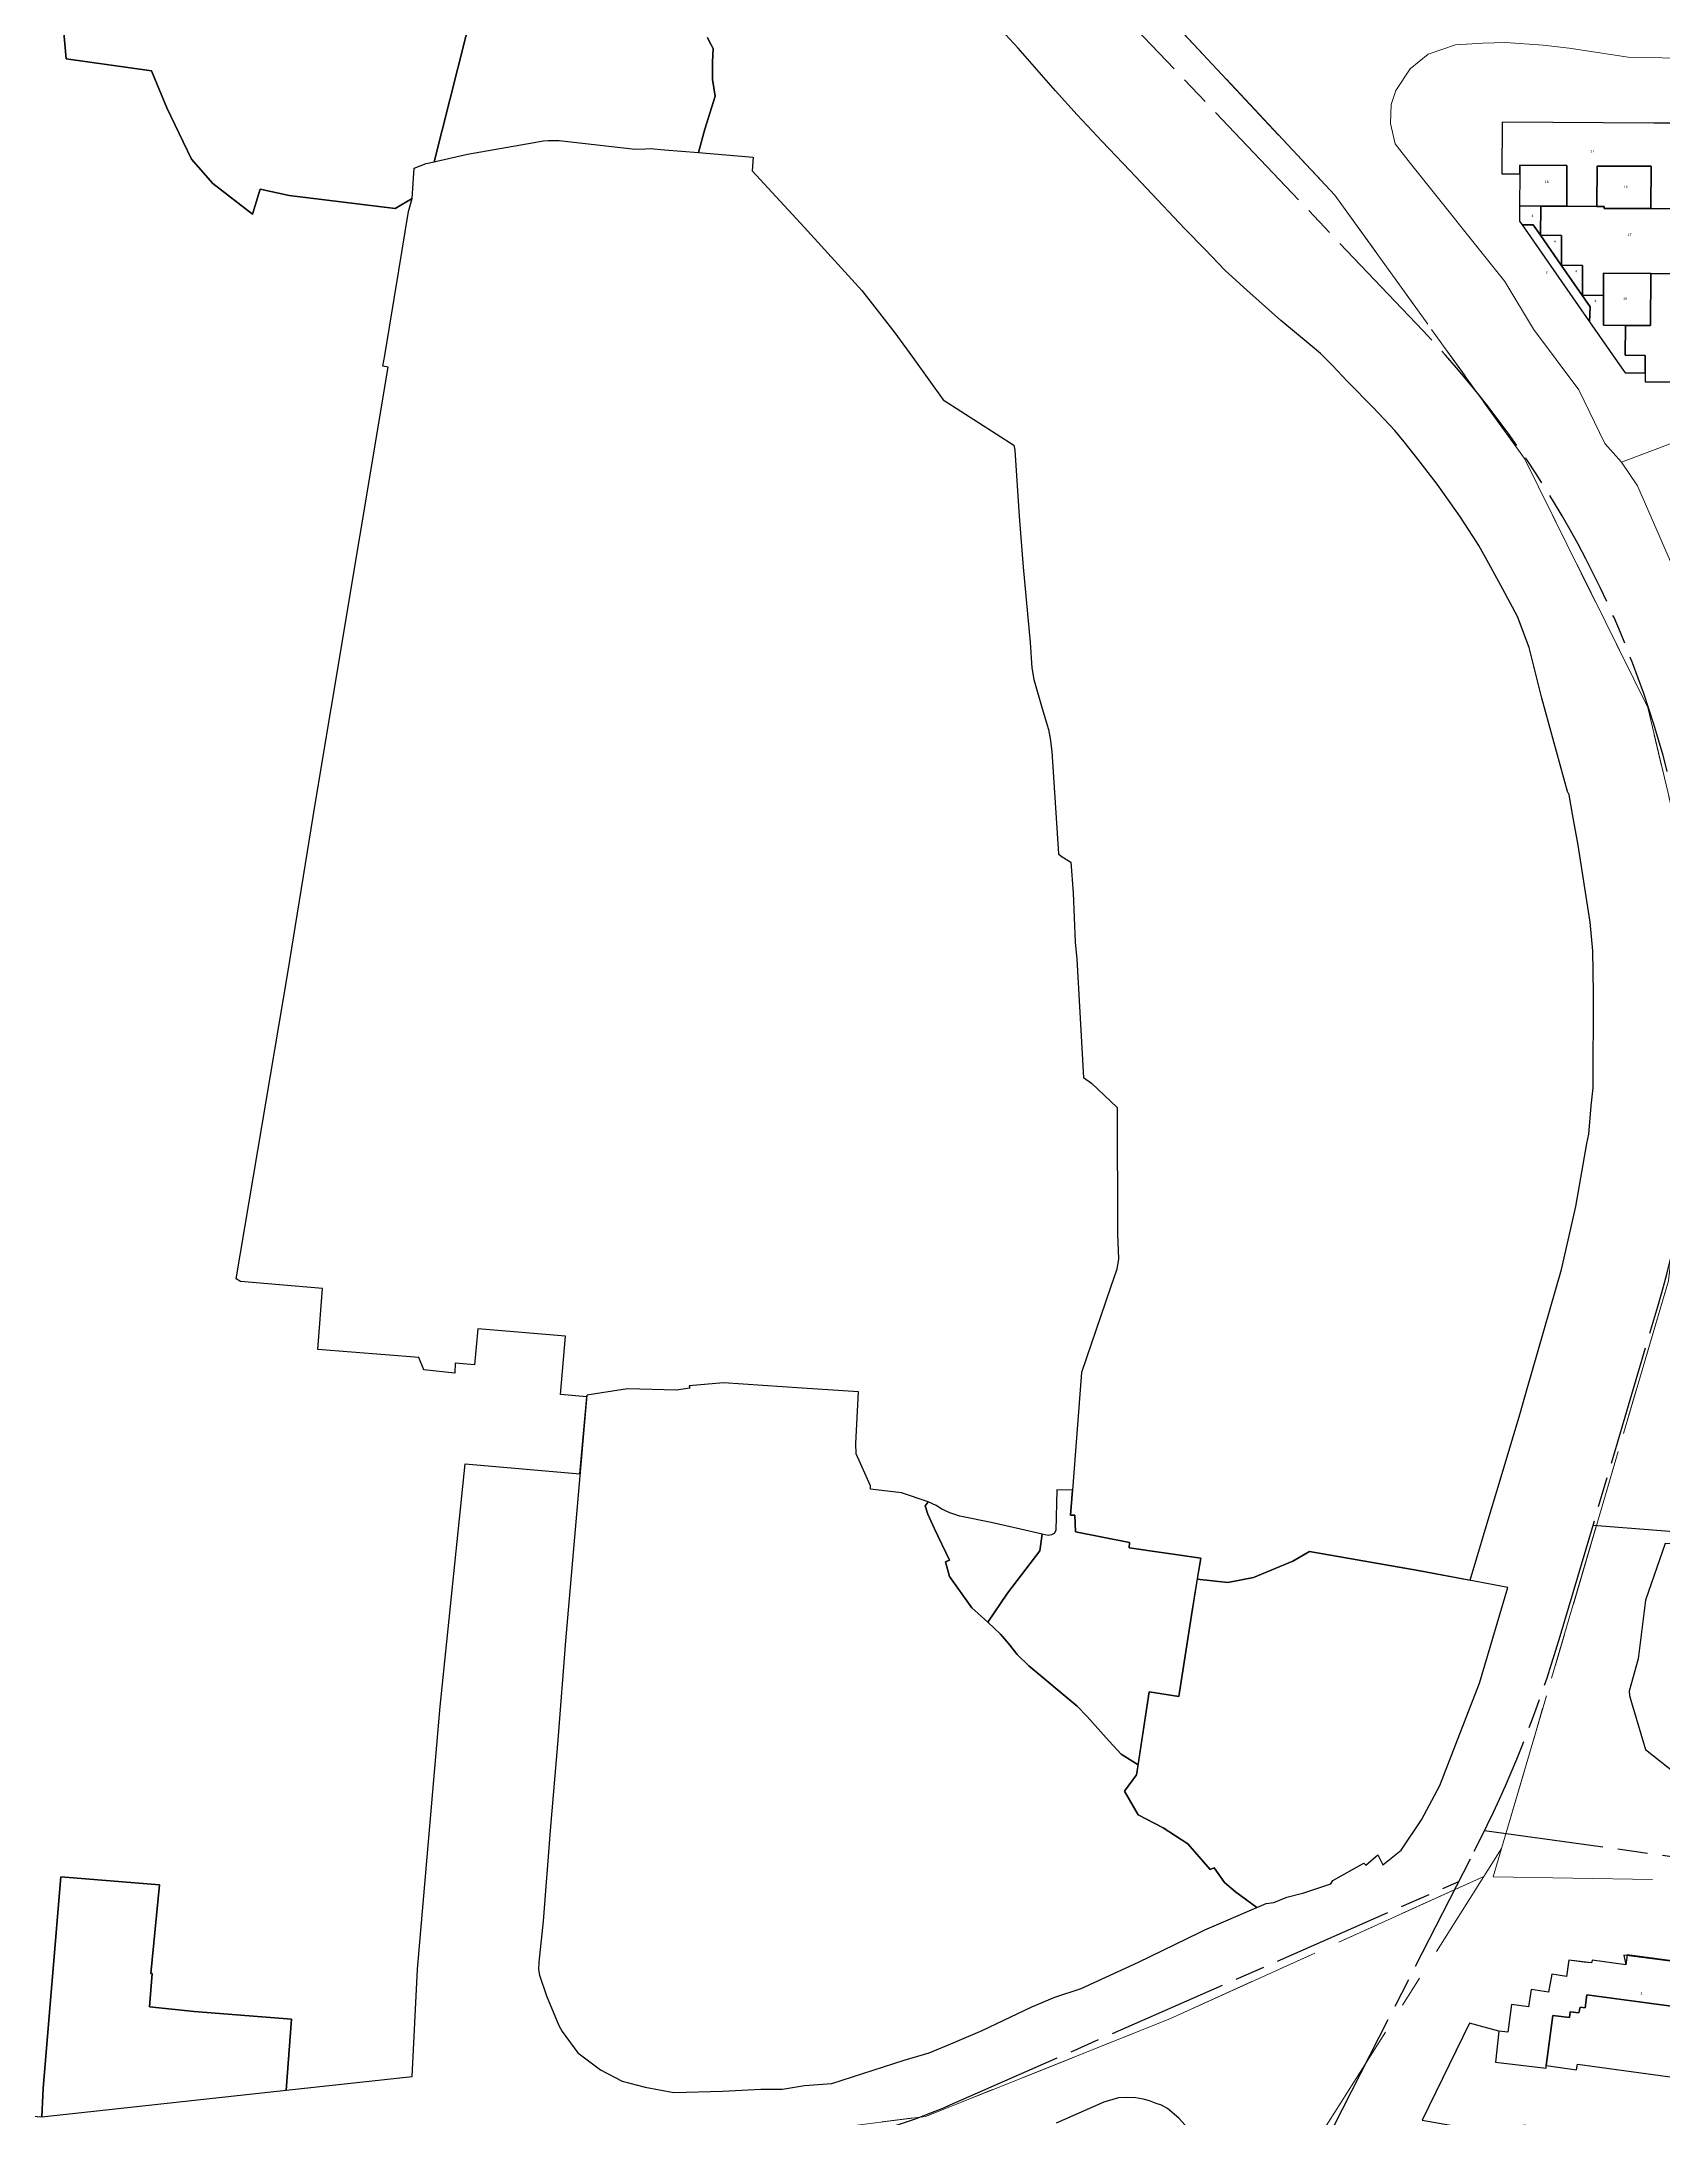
# Model space of a CAD drawing. Header units: millimetres. Extents: x 125232 to 134072, y 142885 to 152835.
# Drawn here: x 128651.7 to 128975.3, y 147218.8 to 147633 of the extents above; entities that cross this region are included whole.
import ezdxf
from ezdxf.enums import TextEntityAlignment as Align

# ---------------------------------------------------------------- set-up
doc = ezdxf.new("R2010")
doc.units = ezdxf.units.MM
doc.linetypes.add('ACAD_ISO08W100', pattern=[36, 24, -3, 6, -3])
doc.linetypes.add('CENTER', pattern=[50.8, 31.75, -6.35, 6.35, -6.35])
for name, color, linetype in [('buildings', 7, 'Continuous'), ('commerce', 10, 'Continuous'), ('commerce & office', 242, 'Continuous'), ('commerce and residence', 32, 'Continuous'), ('green & plaza', 80, 'Continuous'), ('layers', 7, 'Continuous'), ('residence', 2, 'Continuous'), ('residence-bad', 41, 'Continuous'), ('Sports', 81, 'Continuous'), ('villadom', 51, 'Continuous'), ('老城北中心线', 7, 'ACAD_ISO08W100')]:
    doc.layers.add(name, color=color, linetype=linetype)
for name, color, linetype, lineweight in [('government', 221, 'Continuous', 0), ('municipal utilities', 151, 'Continuous', 0), ('super block', 6, 'CENTER', 0)]:
    doc.layers.add(name, color=color, linetype=linetype, lineweight=lineweight)
doc.styles.add('层数', font='', dxfattribs={"height": 2})
doc.styles.get('层数').set_extended_font_data('FangSong_GB2312')

msp = doc.modelspace()

# ---------------------------------------------------------------- linework, layer by layer
at = {"layer": 'buildings', "linetype": 'Continuous', "flags": 128}
for points in [[(128981.8, 147616.69), (128973.36, 147616.73), (128943.08, 147616.89), (128943.02, 147606.64), (128946.62, 147606.62), (128946.63, 147608.35), (128956.03, 147608.3), (128955.99, 147600.15), (128961.99, 147600.12), (128962.03, 147608.17), (128972.83, 147608.12), (128972.78, 147599.67), (128981.72, 147599.62), (128981.76, 147607.76)], [(128956.03, 147608.3), (128946.63, 147608.35), (128946.62, 147606.62), (128946.59, 147600.2), (128950.79, 147600.18), (128955.99, 147600.15)], [(128972.83, 147608.12), (128962.03, 147608.17), (128961.99, 147600.12), (128963.42, 147600.11), (128963.42, 147599.71), (128972.78, 147599.67)], [(128950.79, 147600.18), (128946.59, 147600.2), (128946.57, 147597.19), (128947.11, 147596.42), (128949.29, 147596.41), (128950.72, 147594.36), (128950.76, 147594.36)], [(128981.72, 147599.62), (128972.78, 147599.67), (128963.42, 147599.71), (128963.42, 147600.11), (128961.99, 147600.12), (128955.99, 147600.15), (128950.79, 147600.18), (128950.76, 147594.36), (128954.96, 147594.34), (128954.93, 147588.38), (128959.13, 147588.36), (128959.1, 147582.4), (128963.33, 147582.38), (128963.35, 147586.78), (128972.75, 147586.73), (128981.65, 147586.69)], [(128954.88, 147588.38), (128950.72, 147594.36), (128949.29, 147596.41), (128947.11, 147596.42), (128960.55, 147577.11), (128960.66, 147580.08)], [(128954.96, 147594.34), (128950.76, 147594.36), (128950.72, 147594.36), (128954.88, 147588.38), (128954.93, 147588.38)], [(128967.68, 147576.39), (128963.3, 147576.41), (128963.33, 147582.38), (128959.1, 147582.4), (128959.13, 147588.36), (128954.93, 147588.38), (128954.88, 147588.38), (128960.66, 147580.08), (128960.55, 147577.11), (128966.52, 147568.55), (128967.63, 147566.94), (128968.29, 147566.94), (128971.62, 147566.92), (128971.64, 147570.41), (128967.65, 147570.43)], [(128972.75, 147586.73), (128963.35, 147586.78), (128963.33, 147582.38), (128963.3, 147576.41), (128967.68, 147576.39), (128972.7, 147576.37)], [(128981.65, 147586.69), (128972.75, 147586.73), (128972.7, 147576.37), (128967.68, 147576.39), (128967.65, 147570.43), (128971.64, 147570.41), (128971.62, 147566.92), (128971.61, 147565.15), (128981.07, 147565.11), (128981.12, 147576.32), (128981.6, 147576.32)], [(128953.23, 147239.38), (128951.91, 147229.36), (128957.95, 147228.54), (128958.1, 147229.65), (129016.07, 147221.7), (129017.53, 147232.91), (129010.07, 147233.78), (129009.52, 147229.34), (128999.65, 147230.68), (129000.22, 147235.14), (129000.22, 147235.14), (128992.76, 147236.18), (128992.62, 147235.16), (128987.83, 147235.83), (128987.96, 147237.1), (128986.94, 147237.24), (128987.28, 147239.79), (128959.99, 147243.46), (128959.65, 147240.86), (128958.63, 147241), (128958.43, 147239.86), (128956.68, 147240.08), (128956.53, 147238.97), (128953.23, 147239.38)]]:
    msp.add_lwpolyline(points, close=True, dxfattribs=at)
msp.add_lwpolyline([(128978.93, 147250), (128968.03, 147251.45), (128967.77, 147249.47), (128961.06, 147250.36), (128960.97, 147250), (128960.92, 147249.85), (128959.46, 147250), (128956.38, 147250.36), (128956.33, 147250), (128955.93, 147247.13), (128952.99, 147247.56), (128952.37, 147244), (128948.92, 147244.55), (128948.35, 147241.09), (128944.98, 147241.53), (128944.24, 147236.02), (128942.46, 147236.24), (128942.46, 147236.24), (128941.74, 147230.05), (128951.85, 147228.86), (128951.91, 147229.36), (128953.23, 147239.38), (128956.53, 147238.97), (128956.68, 147240.08), (128958.43, 147239.86), (128958.63, 147241), (128959.65, 147240.86), (128959.99, 147243.46), (128987.28, 147239.79)], dxfattribs=at)
at = {"layer": 'commerce'}
for points in [[(128739.52, 147646.42), (128730.05, 147609.02), (128730.58, 147609.14), (128736.73, 147610.5), (128750, 147612.85), (128751.77, 147613.19), (128752.8, 147613.23), (128755, 147613.25), (128770.13, 147611.53), (128772.15, 147611.6), (128773.15, 147611.66), (128775.98, 147611.41), (128782.77, 147610.86), (128784.04, 147615.5), (128786.1, 147622.12), (128785.57, 147625.42), (128785.55, 147628.88), (128785.68, 147631.58), (128785, 147632.94), (128784.58, 147633.8)], [(128881.07, 147216.16), (128878.59, 147218.87), (128876.36, 147220.83), (128875.13, 147221.46), (128874.06, 147221.79), (128872.77, 147222.34), (128871.51, 147222.69), (128870.02, 147222.9), (128868.12, 147223.02), (128866.54, 147222.91), (128863.65, 147222.05), (128854.1, 147217.87)]]:
    msp.add_lwpolyline(points, dxfattribs=at)
for points in [[(129058.18, 147325.4), (129053.4, 147326.28), (129042.06, 147327.77), (129011.57, 147330.85), (128987.5, 147333.4), (128975.6, 147333.45), (128971.69, 147322.17), (128970.21, 147310.47), (128968.43, 147304.02), (128968.51, 147303.16), (128968.93, 147301.75), (128971.7, 147292.36), (128977.72, 147287.62), (129009.01, 147282.49), (129043.85, 147277.68), (129053.04, 147275.19), (129056.45, 147274.76), (129056.51, 147275.15), (129058.16, 147289.6), (129058.44, 147295.95), (129054.2, 147296.47), (129057.92, 147324.52)], [(128701.59, 147238.61), (128682.16, 147240.12), (128673.24, 147241.08), (128673.82, 147247.71), (128673.5, 147247.74), (128675.25, 147265.38), (128655.58, 147266.99), (128652.05, 147224.87), (128651.75, 147219.17), (128700.55, 147224.48)]]:
    msp.add_lwpolyline(points, close=True, dxfattribs=at)
at = {"layer": 'commerce & office'}
msp.add_lwpolyline([(128930.66, 147285.23), (128933.89, 147293.47), (128938.55, 147305.63), (128944.26, 147324.71), (128926.33, 147328.11), (128904.65, 147331.86), (128901.32, 147329.94), (128893.49, 147326.67), (128888.37, 147325.71), (128882.29, 147326.34), (128881.12, 147319.16), (128878.6, 147302.98), (128872.69, 147303.9), (128870.16, 147287.34), (128867.75, 147284.07), (128870.51, 147279.34), (128875.46, 147276.77), (128880.42, 147273.56), (128884.83, 147268.43), (128885.64, 147268.78), (128887.68, 147265.84), (128889.92, 147263.98), (128894.16, 147260.89), (128896.05, 147261.71), (128897.54, 147261.9), (128900.16, 147262.94), (128903.51, 147263.84), (128908.92, 147265.62), (128909.29, 147266.27), (128915.54, 147269.73), (128915.88, 147269.31), (128918.3, 147271.36), (128919.32, 147269.37), (128922.94, 147272.3), (128927.02, 147278.35)], close=True, dxfattribs=at)
at = {"layer": 'commerce and residence'}
msp.add_lwpolyline([(129018.18, 147244.78), (128967.37, 147251.4), (128967.77, 147249.47), (128961.06, 147250.36), (128960.92, 147249.85), (128956.38, 147250.36), (128955.93, 147247.13), (128952.99, 147247.56), (128952.37, 147244), (128948.92, 147244.55), (128948.35, 147241.09), (128944.98, 147241.53), (128944.24, 147236.02), (128942.46, 147236.24), (128936.6, 147237.85), (128927.17, 147218.46), (128938.82, 147216.42), (128943.39, 147216.7), (128947.72, 147217.57), (128950.52, 147209.91), (129043.42, 147213.81)], dxfattribs=at)
at = {"layer": 'government'}
for points in [[(128990.25, 147629.29), (128985.27, 147629.54), (128968.21, 147629.87), (128956.48, 147631.66), (128951.31, 147632.28), (128943.76, 147632.78), (128939.22, 147632.69), (128933.78, 147632.32), (128928.33, 147630.5), (128924.77, 147627.55), (128921.91, 147623.22), (128920.93, 147620.42), (128920.81, 147616.66), (128921.78, 147612.61), (128924.79, 147608.65), (128943.61, 147585.11), (128949.35, 147575.64), (128958.38, 147563.53), (128963.61, 147552.86), (128966.88, 147549.08), (128987.36, 147556.82), (128988.34, 147585.59), (128988.91, 147601.39), (128989.87, 147621.34)], [(128857.51, 147463.22), (128857.08, 147469.37), (128855.11, 147470.54), (128854.58, 147471.03), (128853.25, 147491.42), (128852.91, 147494.01), (128852.57, 147495.78), (128851.36, 147500), (128849.67, 147505.78), (128849.27, 147508.13), (128848.94, 147513.13), (128847.55, 147528.16), (128846.77, 147538.31), (128845.86, 147551.51), (128845.71, 147552.51), (128831.59, 147561.52), (128825.89, 147569.53), (128821.92, 147574.88), (128815.33, 147583.33), (128803.87, 147595.96), (128793.46, 147607.22), (128793.66, 147609.93), (128782.77, 147610.86), (128775.98, 147611.41), (128773.15, 147611.66), (128772.15, 147611.6), (128770.13, 147611.53), (128755, 147613.25), (128752.8, 147613.23), (128751.77, 147613.19), (128750, 147612.85), (128736.73, 147610.5), (128730.58, 147609.14), (128730.05, 147609.02), (128728.44, 147608.67), (128726.06, 147607.72), (128725.66, 147601.66), (128724.94, 147599.09), (128723, 147587.35), (128720.18, 147570.41), (128719.82, 147568.25), (128720.9, 147568.08), (128709.53, 147500), (128706.32, 147480.89), (128700.86, 147447.29), (128690.52, 147386.28), (128691.42, 147385.75), (128707.74, 147384.35), (128706.85, 147372.18), (128726.98, 147370.59), (128727.98, 147368.08), (128734.15, 147367.44), (128734.24, 147369.41), (128738.09, 147369.09), (128738.74, 147376.28), (128756.26, 147374.79), (128755.28, 147363.18), (128760.47, 147362.75), (128760.5, 147363.07), (128768.63, 147364.32), (128778.36, 147364.08), (128781.05, 147364.42), (128780.94, 147364.9), (128787.8, 147365.54), (128803.43, 147364.45), (128814.71, 147363.72), (128814.18, 147353.44), (128814.24, 147351.34), (128817.09, 147344.95), (128817.11, 147344.28), (128823.25, 147343.6), (128828.58, 147341.78), (128830.18, 147341.08), (128831.31, 147340.33), (128832.91, 147339.57), (128834.94, 147338.92), (128841.19, 147337.68), (128846.99, 147336.34), (128852.54, 147335.07), (128853.23, 147335.21), (128853.74, 147335.5), (128854.05, 147336.08), (128854.29, 147344.17), (128857.38, 147344.08), (128859.21, 147367.57), (128864.95, 147384.52), (128866.2, 147388.15), (128866.57, 147390.27), (128866.36, 147395.23), (128866.31, 147420.39), (128861.15, 147425.25), (128859.56, 147426.4), (128858.25, 147449.99), (128857.92, 147453.38)]]:
    msp.add_lwpolyline(points, close=True, dxfattribs=at)
at = {"layer": 'green & plaza'}
msp.add_lwpolyline([(128654.82, 147649.83), (128656.65, 147629.54), (128673.64, 147627.18), (128676.69, 147619.76), (128681.66, 147609.56), (128685.9, 147604.7), (128693.82, 147598.59), (128695.33, 147603.58), (128701.14, 147602.3), (128722.27, 147599.72), (128725.66, 147601.66), (128726.06, 147607.72), (128728.44, 147608.67), (128730.05, 147609.02), (128739.52, 147646.42)], dxfattribs=at)
at = {"layer": 'municipal utilities'}
msp.add_lwpolyline([(128988.23, 147500.68), (128986.93, 147505.82), (128970.11, 147544.41), (128966.88, 147549.08), (128987.36, 147556.82), (128992.09, 147545.94), (128999.5, 147543.82), (129010.78, 147520.88), (129009.62, 147506.7), (129009.52, 147505.49), (128988.43, 147500.1)], close=True, dxfattribs=at)
at = {"layer": 'residence'}
msp.add_lwpolyline([(128784.58, 147633.8), (128785, 147632.94), (128785.68, 147631.58), (128785.55, 147628.88), (128785.57, 147625.42), (128786.1, 147622.12), (128784.04, 147615.5), (128782.77, 147610.86), (128793.66, 147609.93), (128793.46, 147607.22), (128803.87, 147595.96), (128815.33, 147583.33), (128821.92, 147574.88), (128825.89, 147569.53), (128831.59, 147561.52), (128845.71, 147552.51), (128845.86, 147551.51), (128846.77, 147538.31), (128847.55, 147528.16), (128848.94, 147513.13), (128849.27, 147508.13), (128849.67, 147505.78), (128851.36, 147500), (128852.57, 147495.78), (128852.91, 147494.01), (128853.25, 147491.42), (128854.58, 147471.03), (128855.11, 147470.54), (128857.08, 147469.37), (128857.51, 147463.22), (128857.92, 147453.38), (128858.25, 147449.99), (128859.56, 147426.4), (128861.15, 147425.25), (128866.31, 147420.39), (128866.36, 147395.23), (128866.57, 147390.27), (128866.2, 147388.15), (128864.95, 147384.52), (128859.21, 147367.57), (128857.38, 147344.08), (128857, 147339.14), (128857.86, 147339.11), (128858.01, 147335.79), (128868.74, 147333.65), (128868.71, 147332.6), (128882.97, 147330.53), (128882.29, 147326.34), (128888.37, 147325.71), (128893.49, 147326.67), (128901.32, 147329.94), (128904.65, 147331.86), (128926.33, 147328.11), (128936.73, 147326.14), (128940.48, 147338.83), (128942.04, 147343.92), (128946.47, 147358.7), (128948, 147364.11), (128954.93, 147388.1), (128957.82, 147400.66), (128959.96, 147413.25), (128960.37, 147415.13), (128960.85, 147420.74), (128961.26, 147424.32), (128961.33, 147443.19), (128961.19, 147451.65), (128960.68, 147457.4), (128958.29, 147472.74), (128957.11, 147478.91), (128956.5, 147482.76), (128956.15, 147483.44), (128951, 147502.07), (128948.46, 147512.16), (128946.13, 147518.34), (128943.26, 147523.77), (128940.46, 147528.92), (128938.44, 147532.52), (128937.26, 147534.33), (128934.67, 147538.33), (128930.11, 147544.7), (128926.54, 147549.37), (128923.58, 147553.19), (128921.69, 147555.43), (128917.35, 147559.99), (128912.25, 147565.23), (128909.28, 147568.37), (128906.85, 147570.8), (128904.82, 147572.52), (128898.92, 147577.38), (128892.19, 147583.39), (128887.87, 147587.33), (128883.8, 147591.59), (128879.83, 147595.67), (128872.18, 147603.73), (128868.82, 147607.3), (128863.3, 147613.08), (128858.3, 147618.36), (128853.98, 147623.13), (128846.55, 147631.67), (128834.43, 147644.75)], dxfattribs=at)
msp.add_lwpolyline([(128882.97, 147330.53), (128868.71, 147332.6), (128868.74, 147333.65), (128858.01, 147335.79), (128857.86, 147339.11), (128857, 147339.14), (128857.38, 147344.08), (128854.29, 147344.17), (128854.05, 147336.08), (128853.74, 147335.5), (128853.23, 147335.21), (128852.54, 147335.07), (128851.34, 147335.35), (128850.9, 147331.99), (128844.45, 147323.54), (128840.51, 147317.76), (128843.04, 147315.38), (128844.63, 147313.52), (128846.32, 147311.37), (128848.69, 147309.08), (128858.31, 147301.01), (128860.28, 147299.06), (128864.71, 147294.04), (128867.13, 147291.44), (128870.46, 147289.32), (128872.69, 147303.9), (128878.6, 147302.98), (128881.12, 147319.16)], close=True, dxfattribs=at)
at = {"layer": 'residence-bad'}
msp.add_lwpolyline([(128850.9, 147331.99), (128851.34, 147335.35), (128846.99, 147336.34), (128841.19, 147337.68), (128834.94, 147338.92), (128832.91, 147339.57), (128831.31, 147340.33), (128830.18, 147341.08), (128828.58, 147341.78), (128828.01, 147340.99), (128828.55, 147339.32), (128829.83, 147336.43), (128832.88, 147330.16), (128832.04, 147329.85), (128832.83, 147326.87), (128837.34, 147320.66), (128840.51, 147317.76), (128844.45, 147323.54)], close=True, dxfattribs=at)
at = {"layer": 'Sports'}
msp.add_lwpolyline([(128646.3, 147219.53), (128651.75, 147219.17), (128652.05, 147224.87), (128655.58, 147266.99), (128675.25, 147265.38), (128673.5, 147247.74), (128673.82, 147247.71), (128673.24, 147241.08), (128682.16, 147240.12), (128701.59, 147238.61), (128700.55, 147224.48), (128725.69, 147227.21), (128726.72, 147248.6), (128731.25, 147300.95), (128736.2, 147349.35), (128759.13, 147347.35), (128760.47, 147362.75), (128755.28, 147363.18), (128756.26, 147374.79), (128738.74, 147376.28), (128738.09, 147369.09), (128734.24, 147369.41), (128734.15, 147367.44), (128727.98, 147368.08), (128726.98, 147370.59), (128706.85, 147372.18), (128707.74, 147384.35), (128691.42, 147385.75), (128690.52, 147386.28), (128700.86, 147447.29), (128706.32, 147480.89), (128709.53, 147500), (128720.9, 147568.08), (128719.82, 147568.25), (128720.18, 147570.41), (128723, 147587.35), (128724.94, 147599.09), (128725.66, 147601.66), (128722.27, 147599.72), (128701.14, 147602.3), (128695.33, 147603.58), (128693.82, 147598.59), (128685.9, 147604.7), (128681.66, 147609.56), (128676.69, 147619.76), (128673.64, 147627.18), (128656.65, 147629.54), (128654.82, 147649.83)], dxfattribs=at)
at = {"layer": 'super block'}
for points in [[(128585.81, 147196.38), (128728.8, 147213.32), (128781.53, 147213.32), (128828.07, 147219.23), (128876.83, 147238.7), (128939.43, 147267.06), (128942.97, 147272.66), (128976.28, 147385.84), (128983.66, 147451.51), (128972.14, 147500.22), (128947.58, 147549.81), (128909.71, 147602.36), (128842.12, 147674.61), (128755.29, 147696.62), (128576.16, 147742.13)], [(128417.03, 146810.94), (128838.24, 146776.83), (128846.08, 146808.53), (128892.5, 147028), (128896.69, 147163.9), (128902.84, 147209.21), (128939.43, 147267.06), (128876.83, 147238.7), (128828.07, 147219.23), (128781.53, 147213.32), (128728.8, 147213.32), (128585.81, 147196.38)]]:
    msp.add_lwpolyline(points, dxfattribs=at)
msp.add_lwpolyline([(129586.82, 147665.29), (129484.43, 147655.95), (129305.84, 147636.53), (129230.32, 147635.11), (129060.99, 147641.75), (128986.53, 147645.04), (128874.94, 147666.3), (128842.12, 147674.61), (128909.71, 147602.36), (128947.58, 147549.81), (128972.14, 147500.22), (128983.66, 147451.51), (128976.28, 147385.84), (128942.97, 147272.66), (128941.32, 147267.02), (128995.53, 147266.06), (129434.3, 147210.97), (129586.89, 147164.78)], close=True, dxfattribs=at)
at = {"layer": 'villadom'}
msp.add_lwpolyline([(128867.75, 147284.07), (128870.16, 147287.34), (128870.46, 147289.32), (128867.13, 147291.44), (128864.71, 147294.04), (128860.28, 147299.06), (128858.31, 147301.01), (128848.69, 147309.08), (128846.32, 147311.37), (128844.63, 147313.52), (128843.04, 147315.38), (128840.51, 147317.76), (128837.34, 147320.66), (128832.83, 147326.87), (128832.04, 147329.85), (128832.88, 147330.16), (128829.83, 147336.43), (128828.55, 147339.32), (128828.01, 147340.99), (128828.58, 147341.78), (128823.25, 147343.6), (128817.11, 147344.28), (128817.09, 147344.95), (128814.24, 147351.34), (128814.18, 147353.44), (128814.71, 147363.72), (128803.43, 147364.45), (128787.8, 147365.54), (128780.94, 147364.9), (128781.05, 147364.42), (128778.36, 147364.08), (128768.63, 147364.32), (128760.5, 147363.07), (128756.22, 147314.05), (128754.69, 147294.26), (128753.22, 147276.27), (128751.76, 147258.13), (128750.95, 147250), (128750.88, 147248.52), (128751.07, 147247.39), (128752.46, 147243.29), (128754.9, 147237.36), (128755.61, 147236.16), (128758.74, 147231.88), (128763.23, 147228.48), (128767.52, 147226.26), (128772.17, 147225.06), (128777.85, 147223.96), (128787.63, 147224.25), (128795.2, 147224.63), (128799.55, 147224.68), (128803.9, 147225.36), (128809.39, 147225.8), (128823.83, 147230.46), (128828.77, 147231.91), (128833.9, 147234.02), (128839.36, 147236.38), (128849.26, 147241.06), (128853.86, 147243.01), (128859.1, 147244.74), (128864.06, 147246.96), (128870.53, 147250), (128882.59, 147255.83), (128883.81, 147256.41), (128894.16, 147260.89), (128889.92, 147263.98), (128887.68, 147265.84), (128885.64, 147268.78), (128884.83, 147268.43), (128880.42, 147273.56), (128875.46, 147276.77), (128870.51, 147279.34)], close=True, dxfattribs=at)
at = {"layer": '老城北中心线', "linetype": 'ACAD_ISO08W100', "lineweight": 25}
for p, q in [((128927.28, 147575.36), (128827.5, 147680.25)), ((128954.68, 147314.99), (128974.14, 147380.75)), ((128961.24, 147337.16), (129035.2, 147331.19)), ((129034.5, 147263), (128939.59, 147276.2)), ((128909.44, 147217.15), (128937.7, 147272.42)), ((128832.38, 147221.27), (128934.47, 147266.09))]:
    msp.add_line(p, q, dxfattribs=at)
for centre, radius, start, end in [((128782.37, 147437.51), 200, 343.5138, 43.5683), ((128714.87, 147385.97), 250.09, 332.9138, 343.5115), ((128792.52, 147313), 100.02, 266.636, 293.7033)]:
    msp.add_arc(centre, radius, start, end, dxfattribs=at)

# ---------------------------------------------------------------- texts
at = {"layer": 'layers', "linetype": 'Continuous', "style": '层数'}
for s, p in [('17', (128961.09, 147611.15)), ('18', (128951.97, 147605.02)), ('18', (128967.78, 147604)), ('4', (128949.13, 147598.24)), ('4', (128953.6, 147593.13)), ('17', (128968.51, 147594.49)), ('2', (128951.98, 147586.95)), ('4', (128957.89, 147587.21)), ('4', (128961.71, 147581.3)), ('18', (128967.63, 147581.77))]:
    msp.add_text(s, height=0.5, dxfattribs=at).set_placement(p, align=Align.MIDDLE)
msp.add_text('3', height=0.5, dxfattribs=at).set_placement((128970.7, 147243.49))

doc.saveas('drawing.dxf')
